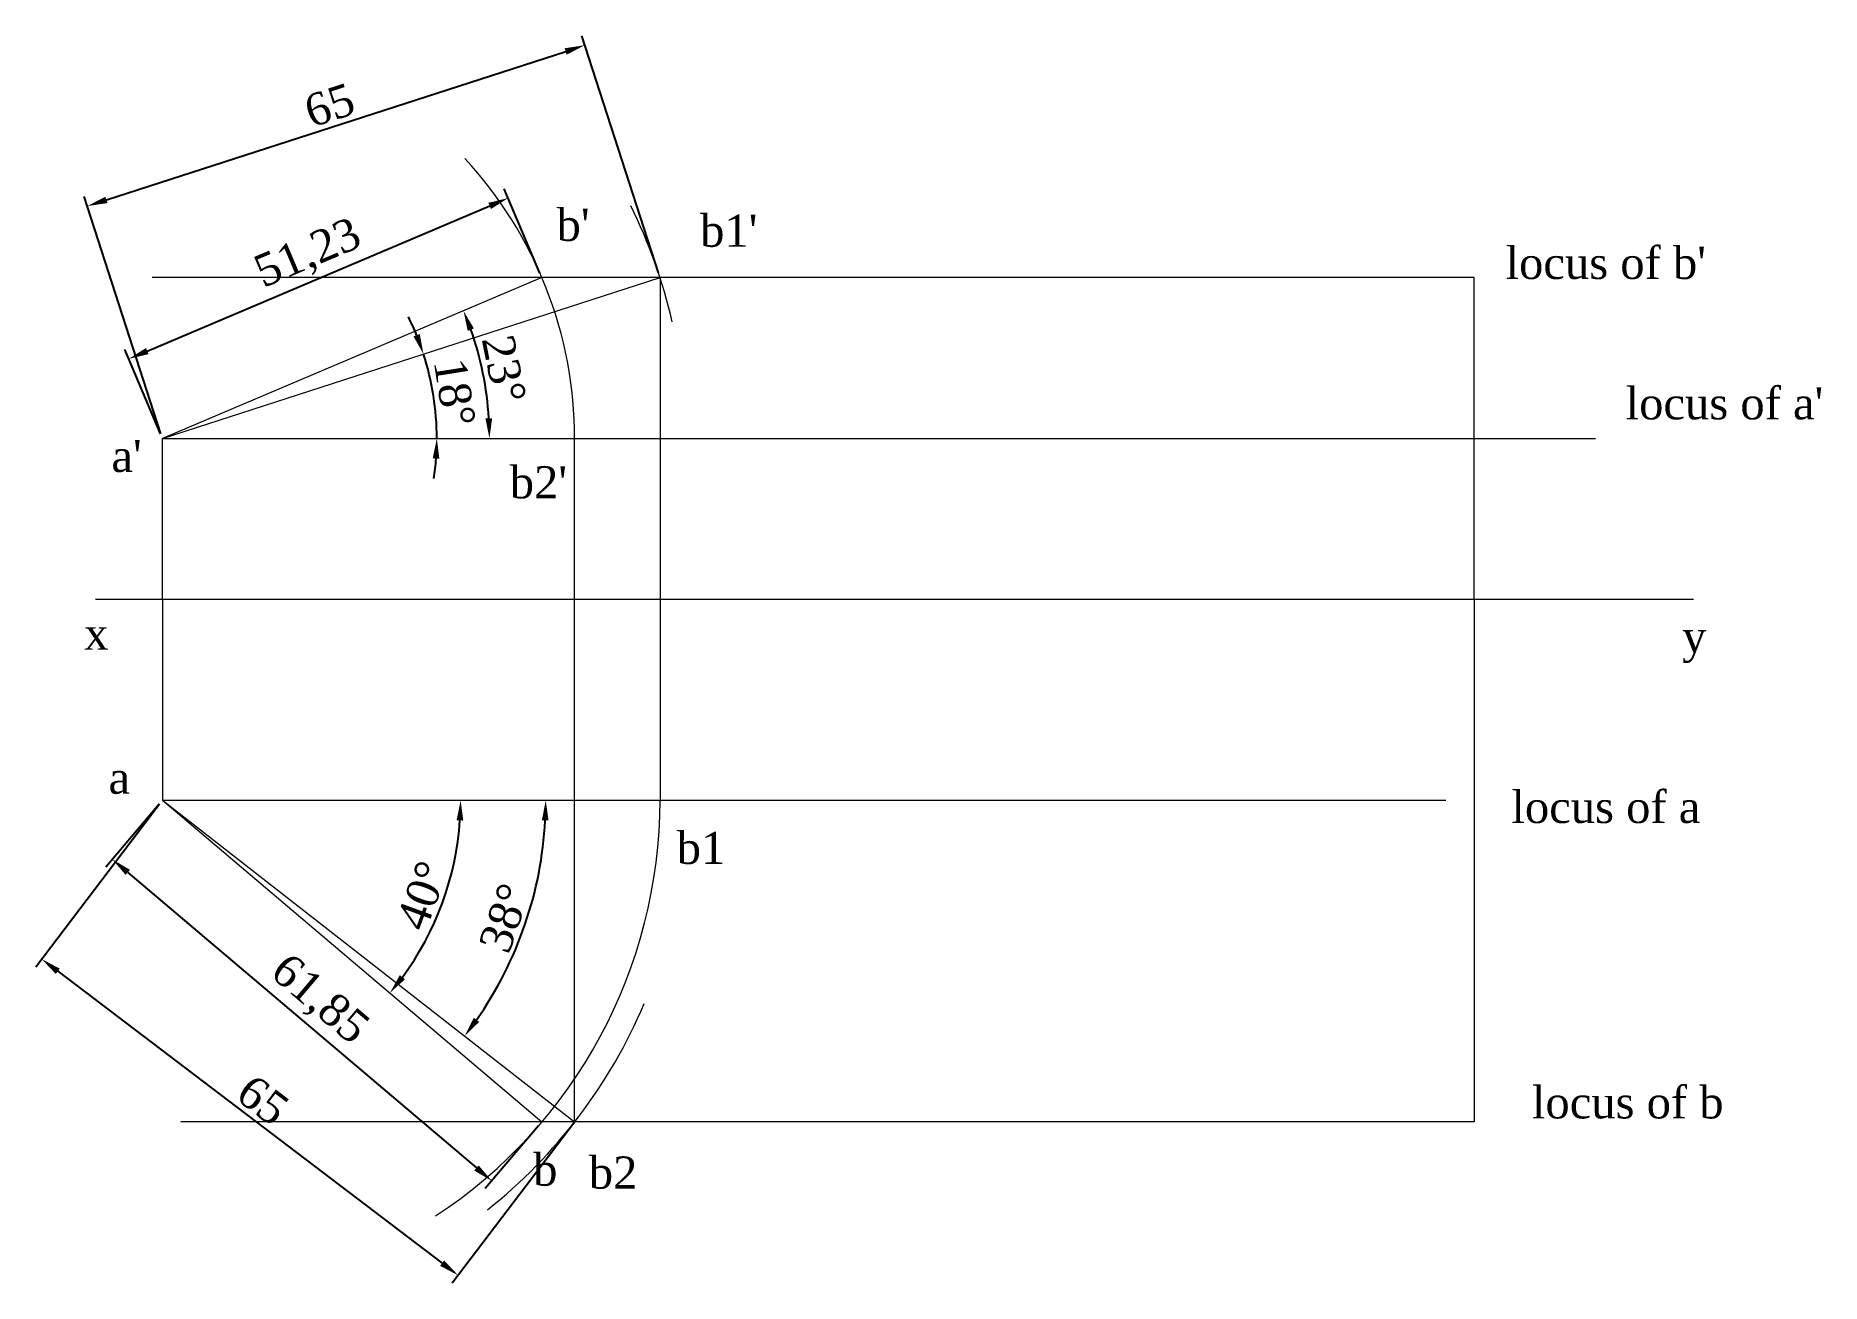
# Paper-space layout 'Layout12' of a CAD drawing. Header units: millimetres. Extents: x 25 to 247, y 1 to 156.
import ezdxf

# ---------------------------------------------------------------- set-up
doc = ezdxf.new("R2010")
doc.units = ezdxf.units.MM
doc.layers.add('PROJECTION LINE', color=5, linetype='Continuous', lineweight=5)
doc.layers.add('XY LINE', color=1, linetype='Continuous', lineweight=15)
doc.styles.get("Standard").update_dxf_attribs({"font": 'times.ttf', "height": 4})
doc.dimstyles.new('ISO-25', dxfattribs={"dimtxt": 4, "dimasz": 2.5, "dimexe": 1.25, "dimexo": 0.625, "dimtad": 1, "dimtoh": 1, "dimtxsty": 'Standard', "dimcen": 2.5, "dimadec": 0, "dimazin": 0, "dimtfac": 1, "dimtmove": 0, "dimatfit": 3, "dimfxl": 1, "dimarcsym": 0})

# ---------------------------------------------------------------- blocks, each defined once
blk = doc.blocks.new('*D100')
at = {"layer": 'Defpoints', "color": 0, "transparency": 16777216}
for p in [(92.8, 155.16), (102.14, 126.26), (40.3, 106.26)]:
    blk.add_point(p, dxfattribs=at)
at = {"layer": 'PROJECTION LINE', "color": 0, "lineweight": -2, "transparency": 16777216}
for p, q in [((101.95, 126.85), (92.41, 156.34)), ((33.33, 135.92), (90.42, 154.39)), ((40.11, 106.85), (30.57, 136.34))]:
    blk.add_line(p, q, dxfattribs=at)
at = {"layer": 'PROJECTION LINE', "color": 0, "transparency": 16777216}
for points in [[(90.29, 154.78), (90.55, 153.99), (92.8, 155.16)], [(33.2, 136.32), (33.46, 135.53), (30.95, 135.16)]]:
    blk.add_solid(points, dxfattribs=at)
at = {"layer": 'PROJECTION LINE', "color": 0, "transparency": 16777216, "insert": (61.06, 147.69), "char_height": 4, "attachment_point": 5, "rotation": 17.9202}
blk.add_mtext('65', dxfattribs=at)
blk = doc.blocks.new('*D101')
at = {"layer": 'Defpoints', "color": 0, "transparency": 16777216}
for p in [(83.27, 136.15), (87.47, 126.26), (40.3, 106.26)]:
    blk.add_point(p, dxfattribs=at)
at = {"layer": 'PROJECTION LINE', "color": 0, "lineweight": -2, "transparency": 16777216}
for p, q in [((87.22, 126.83), (82.78, 137.3)), ((38.4, 117.13), (80.97, 135.18)), ((40.05, 106.83), (35.61, 117.3))]:
    blk.add_line(p, q, dxfattribs=at)
at = {"layer": 'PROJECTION LINE', "color": 0, "transparency": 16777216}
for points in [[(80.81, 135.56), (81.13, 134.79), (83.27, 136.15)], [(38.24, 117.51), (38.57, 116.75), (36.1, 116.15)]]:
    blk.add_solid(points, dxfattribs=at)
at = {"layer": 'PROJECTION LINE', "color": 0, "transparency": 16777216, "insert": (58.47, 129.02), "char_height": 4, "attachment_point": 5, "rotation": 22.9769}
blk.add_mtext('51,23', dxfattribs=at)
blk = doc.blocks.new('*D102')
at = {"layer": 'Defpoints', "color": 0, "transparency": 16777216}
for p in [(40.3, 61.26), (92.06, 21.94), (77.05, 2.18)]:
    blk.add_point(p, dxfattribs=at)
at = {"layer": 'PROJECTION LINE', "color": 0, "lineweight": -2, "transparency": 16777216}
for p, q in [((39.92, 60.76), (24.54, 40.51)), ((27.28, 39.99), (75.06, 3.7)), ((91.68, 21.44), (76.29, 1.19))]:
    blk.add_line(p, q, dxfattribs=at)
at = {"layer": 'PROJECTION LINE', "color": 0, "transparency": 16777216}
for points in [[(27.53, 40.32), (27.03, 39.66), (25.29, 41.5)], [(75.31, 4.03), (74.81, 3.36), (77.05, 2.18)]]:
    blk.add_solid(points, dxfattribs=at)
at = {"layer": 'PROJECTION LINE', "color": 0, "transparency": 16777216, "insert": (52.78, 23.96), "char_height": 4, "attachment_point": 5, "rotation": 322.7768}
blk.add_mtext('65', dxfattribs=at)
blk = doc.blocks.new('*D103')
at = {"layer": 'Defpoints', "color": 0, "transparency": 16777216}
for p in [(40.3, 61.26), (87.47, 21.26), (81.24, 13.91)]:
    blk.add_point(p, dxfattribs=at)
at = {"layer": 'PROJECTION LINE', "color": 0, "lineweight": -2, "transparency": 16777216}
for p, q in [((39.89, 60.78), (33.26, 52.96)), ((35.98, 52.29), (79.33, 15.53)), ((87.06, 20.78), (80.43, 12.96))]:
    blk.add_line(p, q, dxfattribs=at)
at = {"layer": 'PROJECTION LINE', "color": 0, "transparency": 16777216}
for points in [[(36.25, 52.61), (35.71, 51.98), (34.07, 53.91)], [(79.6, 15.85), (79.06, 15.21), (81.24, 13.91)]]:
    blk.add_solid(points, dxfattribs=at)
at = {"layer": 'PROJECTION LINE', "color": 0, "transparency": 16777216, "insert": (59.67, 36.29), "char_height": 4, "attachment_point": 5, "rotation": 319.7021}
blk.add_mtext('61,85', dxfattribs=at)
blk = doc.blocks.new('*D104')
at = {"layer": 'Defpoints', "color": 0, "transparency": 16777216}
for p in [(87.47, 126.26), (80.58, 111.67), (40.3, 106.26), (40.3, 106.26), (218.45, 106.26)]:
    blk.add_point(p, dxfattribs=at)
at = {"layer": 'PROJECTION LINE', "color": 0, "lineweight": -2, "transparency": 16777216}
blk.add_arc((40.3, 106.26), 40.65, 3.5247, 19.4522, dxfattribs=at)
at = {"layer": 'PROJECTION LINE', "color": 0, "transparency": 16777216}
for points in [[(78.24, 119.64), (79.01, 119.94), (77.72, 122.12)], [(81.28, 108.77), (80.45, 108.74), (80.94, 106.26)]]:
    blk.add_solid(points, dxfattribs=at)
at = {"layer": 'PROJECTION LINE', "color": 0, "transparency": 16777216, "insert": (82.74, 114.88), "char_height": 4, "attachment_point": 5, "rotation": 281.4885}
blk.add_mtext('23°', dxfattribs=at)
blk = doc.blocks.new('*D105')
at = {"layer": 'Defpoints', "color": 0, "transparency": 16777216}
for p in [(102.14, 126.26), (74.21, 109.8), (40.3, 106.26), (40.3, 106.26), (218.45, 106.26)]:
    blk.add_point(p, dxfattribs=at)
at = {"layer": 'PROJECTION LINE', "color": 0, "lineweight": -2, "transparency": 16777216}
for start, end in [(22.1219, 26.3236), (0, 17.9202), (351.5966, 355.7983)]:
    blk.add_arc((40.3, 106.26), 34.1, start, end, dxfattribs=at)
at = {"layer": 'PROJECTION LINE', "color": 0, "transparency": 16777216}
for points in [[(72.28, 119.24), (71.5, 118.95), (72.74, 116.75)], [(73.89, 103.77), (74.72, 103.74), (74.4, 106.26)]]:
    blk.add_solid(points, dxfattribs=at)
at = {"layer": 'PROJECTION LINE', "color": 0, "transparency": 16777216, "insert": (76.61, 111.98), "char_height": 4, "attachment_point": 5, "rotation": 278.9601}
blk.add_mtext('18°', dxfattribs=at)
blk = doc.blocks.new('*D106')
at = {"layer": 'Defpoints', "color": 0, "transparency": 16777216}
for p in [(40.3, 61.26), (40.3, 61.26), (199.83, 61.26), (83.36, 40.88), (91.53, 21.26)]:
    blk.add_point(p, dxfattribs=at)
at = {"layer": 'PROJECTION LINE', "color": 0, "lineweight": -2, "transparency": 16777216}
blk.add_arc((40.3, 61.26), 47.64, 325.0272, 356.9929, dxfattribs=at)
at = {"layer": 'PROJECTION LINE', "color": 0, "transparency": 16777216}
for points in [[(87.46, 58.77), (88.29, 58.75), (87.94, 61.26)], [(79.67, 33.7), (79, 34.2), (77.85, 31.94)]]:
    blk.add_solid(points, dxfattribs=at)
at = {"layer": 'PROJECTION LINE', "color": 0, "transparency": 16777216, "insert": (82.83, 46.62), "char_height": 4, "attachment_point": 5, "rotation": 71.0101}
blk.add_mtext('38°', dxfattribs=at)
blk = doc.blocks.new('*D107')
at = {"layer": 'Defpoints', "color": 0, "transparency": 16777216}
for p in [(40.3, 61.26), (40.3, 61.26), (199.83, 61.26), (73.36, 44.51), (87.47, 21.26)]:
    blk.add_point(p, dxfattribs=at)
at = {"layer": 'PROJECTION LINE', "color": 0, "lineweight": -2, "transparency": 16777216}
blk.add_arc((40.3, 61.26), 37.06, 323.5678, 356.1343, dxfattribs=at)
at = {"layer": 'PROJECTION LINE', "color": 0, "transparency": 16777216}
for points in [[(76.86, 58.77), (77.69, 58.74), (77.36, 61.26)], [(70.44, 38.99), (69.79, 39.51), (68.56, 37.29)]]:
    blk.add_solid(points, dxfattribs=at)
at = {"layer": 'PROJECTION LINE', "color": 0, "transparency": 16777216, "insert": (72.59, 49.41), "char_height": 4, "attachment_point": 5, "rotation": 69.8511}
blk.add_mtext('40°', dxfattribs=at)

psp = doc.layouts.new('Layout12')

# ---------------------------------------------------------------- linework, layer by layer
at = {"layer": 'PROJECTION LINE'}
for p, q in [((203.341, 126.256), (39.001, 126.256)), ((40.298, 106.256), (102.145, 126.256)), ((87.468, 126.256), (40.298, 106.256)), ((102.145, 126.256), (102.145, 61.256)), ((203.341, 86.256), (203.341, 126.256)), ((40.298, 86.256), (40.298, 106.256)), ((40.298, 106.256), (218.453, 106.256)), ((91.533, 21.256), (91.533, 106.256)), ((40.298, 86.256), (40.298, 61.256)), ((203.341, 86.256), (203.341, 21.256)), ((40.298, 61.256), (199.828, 61.256)), ((40.298, 61.256), (91.533, 21.256)), ((40.298, 61.256), (87.468, 21.256)), ((203.341, 21.256), (42.572, 21.256))]:
    psp.add_line(p, q, dxfattribs=at)
for centre, radius, start, end in [((40.298, 106.256), 51.235, 0, 42.80792), ((40.298, 106.256), 65, 12.89581, 26.4185), ((40.298, 61.256), 61.847, 303.29134, 360), ((40.298, 61.256), 65, 308.41591, 337.13766)]:
    psp.add_arc(centre, radius, start, end, dxfattribs=at)
at = {"layer": 'XY LINE'}
psp.add_line((31.956, 86.256), (230.631, 86.256), dxfattribs=at)

# ---------------------------------------------------------------- texts
at = {"layer": 'PROJECTION LINE'}
for s, p in [("b'", (89.29, 130.82)), ("b1'", (107.131, 130.093)), ("locus of b'", (207.259, 126.091)), ("locus of a'", (222.187, 108.631)), ("a'", (33.946, 102.083)), ("b2'", (83.464, 98.809)), ('a', (33.582, 62.07)), ('locus of a', (207.987, 58.432)), ('b1', (104.218, 53.34)), ('locus of b', (210.536, 21.693)), ('b', (86.377, 13.326)), ('b2', (93.295, 12.962))]:
    psp.add_text(s, height=4, dxfattribs=at).set_placement(p)
at = {"layer": 'XY LINE'}
for s, p in [('x', (30.559, 79.978)), ('y', (229.209, 79.629))]:
    psp.add_text(s, height=4, dxfattribs=at).set_placement(p)

# ---------------------------------------------------------------- dimensions: what is measured, and where the dimension line sits
at = {"layer": 'PROJECTION LINE'}
for p1, p2, distance, picture, middle in [((40.298, 106.256), (102.145, 126.256), 30.373, '*D100', (61.058, 147.686)), ((40.298, 106.256), (87.468, 126.256), 10.75, '*D101', (58.47, 129.023)), ((40.298, 61.256), (92.057, 21.936), -24.807, '*D102', (52.78, 23.961)), ((40.298, 61.256), (87.468, 21.256), -9.63, '*D103', (59.67, 36.288))]:
    dim = psp.add_aligned_dim(p1=p1, p2=p2, distance=distance, dimstyle='ISO-25', dxfattribs=at)
    dim.commit()
    dim.dimension.update_dxf_attribs({"geometry": picture, "text_midpoint": middle})
for base, line1, line2, picture, middle in [((80.581, 111.673), ((40.298, 106.256), (218.453, 106.256)), ((87.468, 126.256), (40.298, 106.256)), '*D104', (82.736, 114.881)), ((74.212, 109.805), ((40.298, 106.256), (218.453, 106.256)), ((40.298, 106.256), (102.145, 126.256)), '*D105', (76.608, 111.981)), ((83.361, 40.882), ((40.298, 61.256), (199.828, 61.256)), ((40.298, 61.256), (91.533, 21.256)), '*D106', (82.83, 46.62)), ((73.359, 44.508), ((40.298, 61.256), (87.468, 21.256)), ((40.298, 61.256), (199.828, 61.256)), '*D107', (72.594, 49.406))]:
    dim = psp.add_angular_dim_2l(base=base, line1=line1, line2=line2, dimstyle='ISO-25', dxfattribs=at)
    dim.commit()
    dim.dimension.update_dxf_attribs({"geometry": picture, "text_midpoint": middle})

doc.saveas('drawing.dxf')
